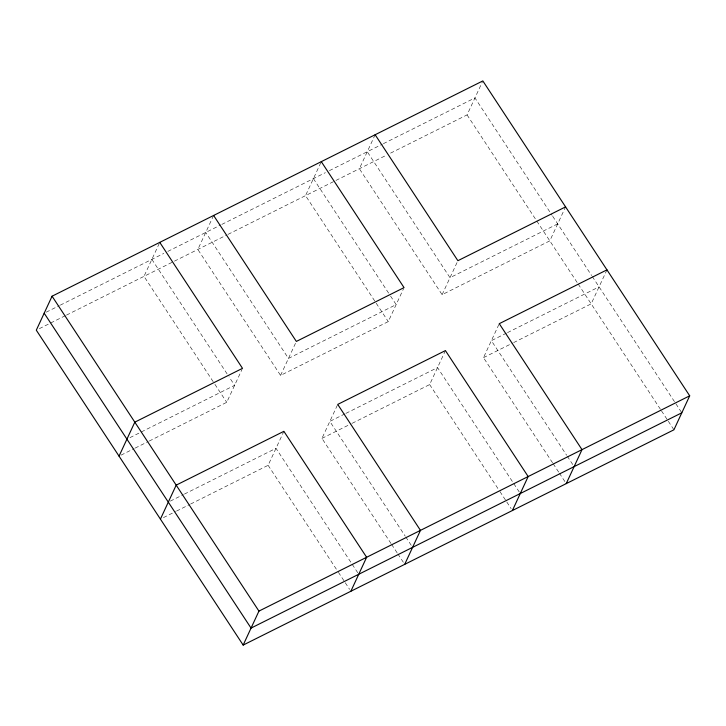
<?xml version="1.0" encoding="UTF-8"?>
<svg xmlns="http://www.w3.org/2000/svg" width="726" height="726" viewBox="0 0 726 726"><rect width="100%" height="100%" fill="white"/><g stroke="black" fill="none" stroke-linecap="round" stroke-linejoin="round"><path stroke-width="0.54" stroke-dasharray="3.63 2.72" d="M159.303 243.382L143.993 276.361L214.297 383.382M213.607 215.468L197.835 249.454L280.581 375.406L388.274 321.591L403.583 288.612M320.828 162.651L305.528 195.63L388.274 321.591M149.238 441.054L226.739 402.322L242.048 369.343M375.142 134.737L359.37 168.722L442.116 294.674L549.809 240.86L565.118 207.881M280.581 375.406L296.353 341.429M190.611 504.035L268.112 465.302L283.884 431.326M390.57 153.122L467.063 114.899L482.363 81.92M391.015 543.511L321.954 438.386L337.726 404.409M442.116 294.674L457.888 260.698M352.146 423.303L429.647 384.571L445.419 350.594M552.55 462.78L483.489 357.655L499.261 323.678M606.954 269.863L591.182 303.84L513.681 342.572M46.201 312.189L59.287 305.646M60.285 305.147L163.84 253.392M167.833 251.396L220.813 224.915M221.82 224.416L325.375 172.661M329.368 170.664L382.348 144.184M383.355 143.684L474.949 97.91L552.096 215.341M39.322 328.669L65.485 315.592M66.493 315.093L227.02 234.861M228.028 234.362L386.541 155.137M129.954 437.642L234.625 385.334L229.026 376.803M557.695 223.871L450.002 277.686L367.256 151.734M121.061 455.138L134.147 448.595M135.154 448.096L148.231 441.553M170.32 501.122L183.406 494.587M184.413 494.079L275.998 448.314L358.744 574.266M344.941 413.856L329.84 421.398L405.126 535.997M345.948 413.348L437.533 367.583L520.279 493.535M506.476 333.125L491.375 340.666L566.661 455.266M507.483 332.617L599.068 286.852M163.441 517.611L175.52 511.576M176.527 511.077L189.604 504.534M321.954 438.386L351.139 423.803M483.489 357.655L512.674 343.071M552.713 216.294L591.654 275.571M592.271 276.506L681.814 412.804M467.063 114.899L577.597 283.158M578.214 284.102L660.86 409.909M661.486 410.852L667.702 420.327M668.328 421.271L673.928 429.801M567.278 456.209L572.878 464.731M553.176 463.732L558.775 472.254M559.392 473.198L565.618 482.672M313.414 178.641L389.935 295.128M390.561 296.072L396.16 304.602L288.467 358.417L205.721 232.465M429.647 384.571L499.325 490.64M499.951 491.584L506.167 501.058M506.793 502.002L511.149 508.636M405.743 536.941L411.343 545.462M391.641 544.464L397.24 552.985M397.857 553.929L404.083 563.403M151.879 259.373L228.4 375.859M214.914 384.326L226.739 402.322M268.112 465.302L337.79 571.371M338.416 572.315L344.641 581.789M345.258 582.733L349.614 589.367"/><path stroke-width="1.09" d="M52.072 296.199L36.3 330.185L243.165 645.078L673.928 429.801L689.7 395.815L482.835 80.922L52.072 296.199L258.937 611.101L243.165 645.078M119.046 456.137L134.818 422.16L242.511 368.345L159.765 242.384M160.419 519.117L176.191 485.14L283.884 431.326L366.63 557.278L350.858 591.263M404.7 564.347L420.472 530.37L337.726 404.409L445.419 350.594L528.165 476.546L512.393 510.532M566.235 483.616L582.007 449.639L499.261 323.678L606.954 269.863M565.581 206.883L457.888 260.698L375.142 134.737M258.937 611.101L689.7 395.815M681.814 412.804L251.051 628.09L44.186 313.196M321.3 161.653L404.046 287.614L296.353 341.429L213.607 215.468"/></g></svg>
